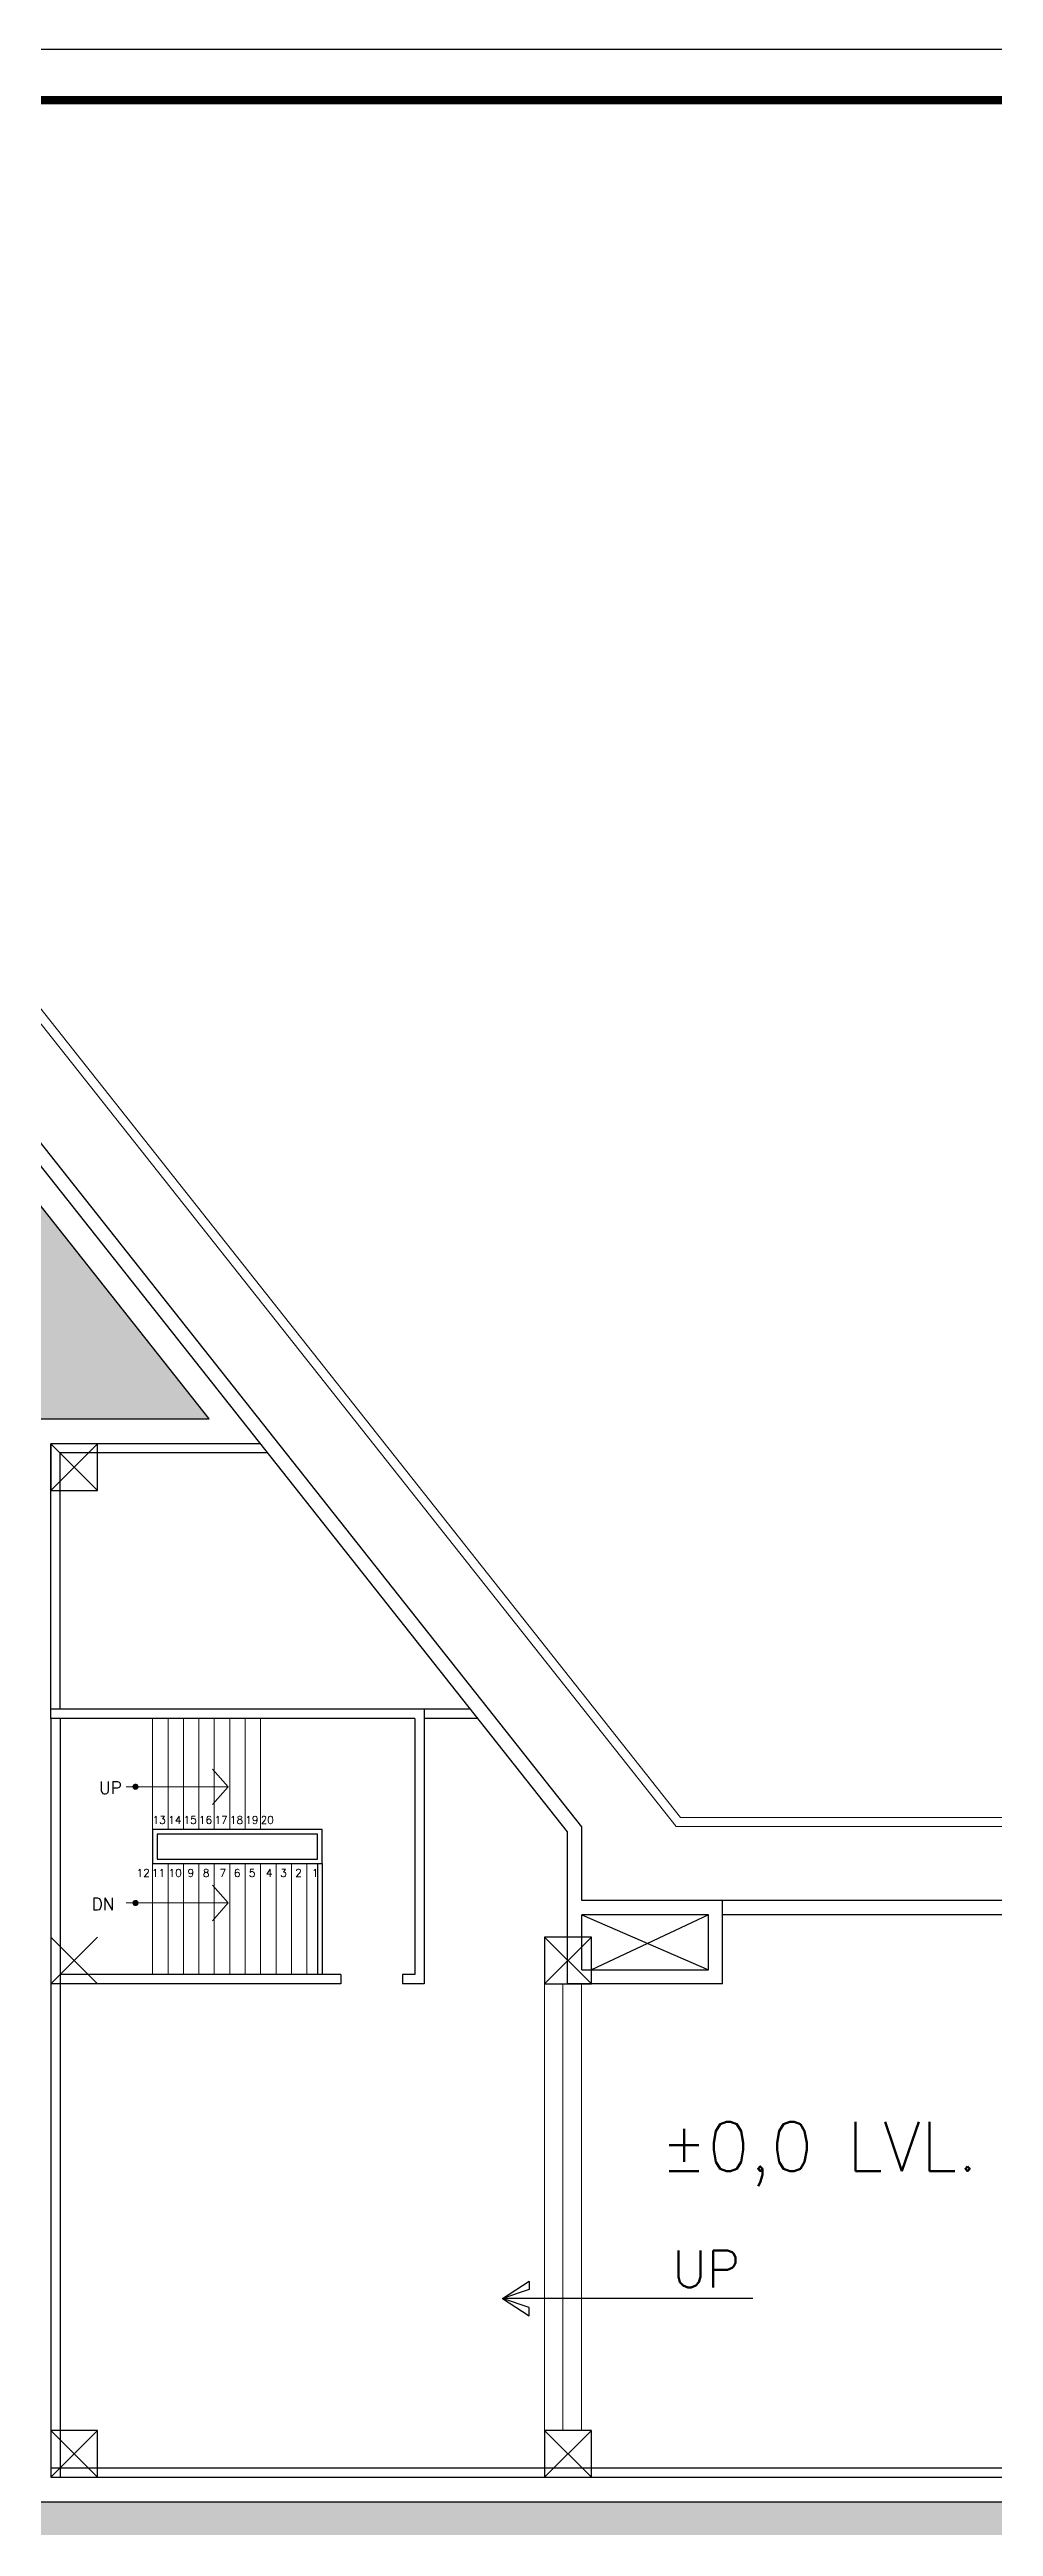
# Model space of a CAD drawing. Extents: x -14054 to 906348, y -36965 to 188562.
# Drawn here: x 504948 to 520242, y 2404 to 42570 of the extents above; entities that cross this region are included whole.
import ezdxf

# ---------------------------------------------------------------- set-up
doc = ezdxf.new("R2010")
doc.units = 0
doc.header["$LTSCALE"] = 1000
doc.header["$MEASUREMENT"] = 0
for name, color, linetype in [('BOR', 5, 'CONTINUOUS'), ('COL', 5, 'CONTINUOUS'), ('GRASS', 94, 'CONTINUOUS')]:
    doc.layers.add(name, color=color, linetype=linetype)
for name, color, linetype, lineweight in [('STAIR', 4, 'CONTINUOUS', 15), ('TEXT', 3, 'CONTINUOUS', 15), ('WALL', 2, 'CONTINUOUS', 30)]:
    doc.layers.add(name, color=color, linetype=linetype, lineweight=lineweight)
doc.styles.add('ROMAN', font='ROMANS')

# ---------------------------------------------------------------- blocks, each defined once
blk = doc.blocks.new('*U46')
at = {"layer": 'GRASS'}
h = blk.add_hatch(dxfattribs=at)
h.set_pattern_fill('GRASS', color=256, scale=1000, style=0)
h.set_pattern_definition([(90, (230054.74, 14342.14), (-707.1068, 707.1068), [187.5, -1226.7136]), (45, (230054.7, 14342.1), (-707.1068, 707.1068), [187.5, -812.5]), (135, (230054.7, 14342.1), (-707.1068, -707.1068), [187.5, -812.5])])
h.paths.add_polyline_path([(541393.82, -3634.26), (544793.91, -3634.26), (544793.91, 2799.74), (504563.91, 2799.74), (504563.91, 20365.74), (507532.81, 20365.74), (502116.48, 27214.74), (489726.91, 27214.74), (489726.91, 1205.74), (498054.91, 1205.74), (498054.91, -10836.16), (499179.91, -10836.16), (499179.91, -13711.88), (501891.29, -15997.16), (544793.91, -15997.16), (544793.91, -13200.26), (541393.87, -13200.26)])
at = {"layer": 'BOR', "color": 2, "ltscale": 140}
blk.add_lwpolyline([(441706.23, 42570.07), (441706.23, -36964.82), (549094.4, -36964.82), (549094.4, 42570.07)], close=True, dxfattribs=at)
at = {"layer": 'BOR', "ltscale": 140, "const_width": 136.54}
blk.add_lwpolyline([(548275.15, -36145.56), (442525.49, -36145.56), (442525.49, 41750.82), (548275.15, 41750.82)], close=True, dxfattribs=at)
at = {"layer": 'COL', "color": 253}
for p, q in [((505726.91, 19962.74), (504966.91, 19202.74)), ((504966.91, 19962.74), (505726.91, 19202.74)), ((505726.91, 11962.74), (504966.91, 11202.74)), ((504966.91, 11962.74), (505726.91, 11202.74)), ((513726.91, 11962.74), (512966.91, 11202.74)), ((512966.91, 11962.74), (513726.91, 11202.74)), ((505726.91, 3962.74), (504966.91, 3202.74)), ((504966.91, 3962.74), (505726.91, 3202.74)), ((513726.91, 3962.74), (512966.91, 3202.74)), ((512966.91, 3962.74), (513726.91, 3202.74)), ((513726.91, 3962.74), (512966.91, 3202.74)), ((512966.91, 3962.74), (513726.91, 3202.74))]:
    blk.add_line(p, q, dxfattribs=at)
at = {"layer": 'COL'}
blk.add_lwpolyline([(544793.91, 2799.74), (504563.91, 2799.74), (504563.91, 20365.74), (507532.81, 20365.74), (502116.48, 27214.74), (489726.91, 27214.74), (489726.91, 1205.74), (498054.91, 1205.74), (498054.91, -10836.16), (499179.91, -10836.16), (499179.91, -13711.88), (501891.29, -15997.16), (544793.91, -15997.16), (544793.91, -13200.26), (541393.87, -13200.26), (541393.82, -3634.26), (544793.91, -3634.26)], close=True, dxfattribs=at)
at = {"layer": 'COL', "color": 253}
for points in [[(504966.91, 19202.74), (505726.91, 19202.74), (505726.91, 19962.74), (504966.91, 19962.74)], [(512966.91, 11202.74), (513726.91, 11202.74), (513726.91, 11962.74), (512966.91, 11962.74)], [(504966.91, 3202.74), (505726.91, 3202.74), (505726.91, 3962.74), (504966.91, 3962.74)], [(512966.91, 3202.74), (513726.91, 3202.74), (513726.91, 3962.74), (512966.91, 3962.74)], [(512966.91, 3202.74), (513726.91, 3202.74), (513726.91, 3962.74), (512966.91, 3962.74)]]:
    blk.add_lwpolyline(points, close=True, dxfattribs=at)
at = {"layer": 'STAIR'}
for p, q in [((515099.02, 13753.24), (497294.1, 36267.74)), ((515171.63, 13903.24), (497366.71, 36417.74)), ((506616.91, 15507.74), (506616.91, 13707.74)), ((506866.91, 15507.74), (506866.91, 13707.74)), ((507116.91, 15507.74), (507116.91, 13707.74)), ((507366.91, 15507.74), (507366.91, 13707.74)), ((507616.91, 15507.74), (507616.91, 13707.74)), ((507866.91, 15507.74), (507866.91, 13707.74)), ((508116.91, 15507.74), (508116.91, 13707.74)), ((508366.91, 15507.74), (508366.91, 13707.74)), ((533877.39, 13753.24), (515099.02, 13753.24)), ((533899.95, 13903.24), (515171.63, 13903.24)), ((506616.91, 13152.74), (506616.91, 11352.74)), ((506866.91, 13152.74), (506866.91, 11352.74)), ((507116.91, 13152.74), (507116.91, 11352.74)), ((507366.91, 13152.74), (507366.91, 11352.74)), ((507616.91, 13152.74), (507616.91, 11352.74)), ((507866.91, 13152.74), (507866.91, 11352.74)), ((508116.91, 13152.74), (508116.91, 11352.74)), ((508366.91, 13152.74), (508366.91, 11352.74)), ((508616.91, 13152.74), (508616.91, 11352.74)), ((508866.91, 13152.74), (508866.91, 11352.74)), ((509116.91, 13152.74), (509116.91, 11352.74)), ((512966.91, 11202.74), (512966.91, 3962.74)), ((513266.91, 11202.74), (513266.91, 3962.74)), ((513566.91, 11202.74), (513566.91, 3962.74))]:
    blk.add_line(p, q, dxfattribs=at)
at = {"layer": 'STAIR', "linetype": 'Continuous'}
for p, q in [((507840.37, 14399.26), (506190.37, 14399.26)), ((507840.37, 12515.4), (506190.37, 12515.4))]:
    blk.add_line(p, q, dxfattribs=at)
for points in [[(507590.37, 14111.58), (507840.37, 14399.26), (507590.37, 14686.94)], [(507590.37, 12227.72), (507840.37, 12515.4), (507590.37, 12803.09)]]:
    blk.add_lwpolyline(points, dxfattribs=at)
at = {"layer": 'STAIR', "linetype": 'Continuous', "const_width": 50}
for points in [[(506315.37, 14399.26, 1), (506365.37, 14399.26, 1)], [(506315.37, 12515.4, 1), (506365.37, 12515.4, 1)]]:
    blk.add_lwpolyline(points, format="xyb", close=True, dxfattribs=at)
at = {"layer": 'WALL', "color": 2, "ltscale": 140}
for p, q in [((513572.58, 13748.87), (496713.19, 35067.74)), ((513342.58, 13668.92), (496601.85, 34837.74)), ((513342.58, 11202.74), (513342.58, 13668.92)), ((513572.58, 12553.24), (513572.58, 13748.87)), ((519133.91, 12553.24), (513572.58, 12553.24)), ((533696.91, 12553.24), (519133.91, 12553.24)), ((513572.58, 11432.74), (513572.58, 12323.24)), ((515622.61, 12323.24), (513572.58, 12323.24)), ((533662.32, 12323.24), (515852.61, 12323.24))]:
    blk.add_line(p, q, dxfattribs=at)
at = {"layer": 'WALL', "linetype": 'Continuous'}
for p, q in [((508365.3, 19962.74), (504966.91, 19962.74)), ((504966.91, 15657.74), (504966.91, 19962.74)), ((508483.93, 19812.74), (505116.91, 19812.74)), ((505116.91, 15657.74), (505116.91, 19812.74))]:
    blk.add_line(p, q, dxfattribs=at)
at = {"layer": 'WALL'}
for p, q in [((511769.79, 15657.74), (504966.91, 15657.74)), ((504966.91, 15507.74), (504966.91, 15657.74)), ((504966.91, 15507.74), (504966.91, 3352.74)), ((510866.91, 15507.74), (504966.91, 15507.74)), ((505116.91, 15507.74), (505116.91, 3202.74)), ((510866.91, 15507.74), (510866.91, 11352.74)), ((511016.91, 15657.74), (511016.91, 11202.74)), ((511888.41, 15507.74), (511016.91, 15507.74)), ((509291.91, 13152.74), (509291.91, 11352.74)), ((509366.91, 13152.74), (509366.91, 11352.74)), ((515852.61, 11202.74), (515852.61, 12553.24)), ((515622.61, 11432.74), (515622.61, 12323.24)), ((509667.52, 11352.74), (505116.91, 11352.74)), ((509667.52, 11352.74), (509667.52, 11202.74)), ((510866.91, 11352.74), (510667.52, 11352.74)), ((510667.52, 11352.74), (510667.52, 11202.74)), ((513572.58, 11432.74), (515622.61, 11432.74)), ((509667.52, 11202.74), (504966.91, 11202.74)), ((511016.91, 11202.74), (510667.52, 11202.74)), ((515852.61, 11202.74), (513342.58, 11202.74)), ((516341.45, 6101.07), (512288.76, 6101.07)), ((504966.91, 3352.74), (525731.3, 3352.74)), ((505116.91, 3202.74), (525731.3, 3202.74))]:
    blk.add_line(p, q, dxfattribs=at)
at = {"layer": 'WALL', "color": 7}
for p, q in [((513572.58, 12323.24), (515622.61, 11432.74)), ((515622.61, 12323.24), (513726.91, 11432.74))]:
    blk.add_line(p, q, dxfattribs=at)
at = {"layer": 'WALL'}
for points in [[(506616.91, 13707.74), (506616.91, 13152.74), (509366.91, 13152.74), (509366.91, 13707.74)], [(506691.91, 13632.74), (506691.91, 13227.74), (509291.91, 13227.74), (509291.91, 13632.74)]]:
    blk.add_lwpolyline(points, close=True, dxfattribs=at)
for points in [[(512288.76, 6101.07), (512717.21, 6382.56), (512717.21, 6247.33), (512288.76, 6101.07)], [(512288.76, 6101.07), (512717.21, 5819.58), (512717.21, 5954.81), (512288.76, 6101.07)]]:
    blk.add_lwpolyline(points, dxfattribs=at)
at = {"layer": 'TEXT', "color": 3, "ltscale": 140, "style": 'ROMAN'}
for s, height, p in [('UP', 200, (505749.37, 14282.38)), ('13', 125, (506618.61, 13799.25)), ('14', 125, (506868.61, 13799.25)), ('15', 125, (507118.61, 13799.25)), ('16', 125, (507368.61, 13799.25)), ('17', 125, (507618.61, 13799.25)), ('18', 125, (507868.61, 13799.25)), ('19', 125, (508118.61, 13799.25)), ('20', 125, (508368.61, 13799.25)), ('12', 125, (506358.26, 12939.25)), ('11', 125, (506603.76, 12939.25)), ('10', 125, (506874.76, 12939.25)), ('9', 125, (507183.8, 12939.25)), ('8', 125, (507429.3, 12939.25)), ('7', 125, (507700.3, 12939.25)), ('6', 125, (507933.8, 12939.25)), ('5', 125, (508179.3, 12939.25)), ('4', 125, (508450.3, 12939.25)), ('3', 125, (508683.8, 12939.25)), ('2', 125, (508929.3, 12939.25)), ('1', 125, (509200.3, 12939.25)), ('DN', 200, (505629.7, 12396.12)), ('%%P0,0 LVL.', 800, (514851.89, 8166.87)), ('UP', 600, (515033.79, 6281.32))]:
    blk.add_text(s, height=height, dxfattribs=at).set_placement(p)

msp = doc.modelspace()

# ---------------------------------------------------------------- block references
at = {"layer": 'TEXT'}
msp.add_blockref('*U46', (0, 0), dxfattribs=at)

doc.saveas('drawing.dxf')
